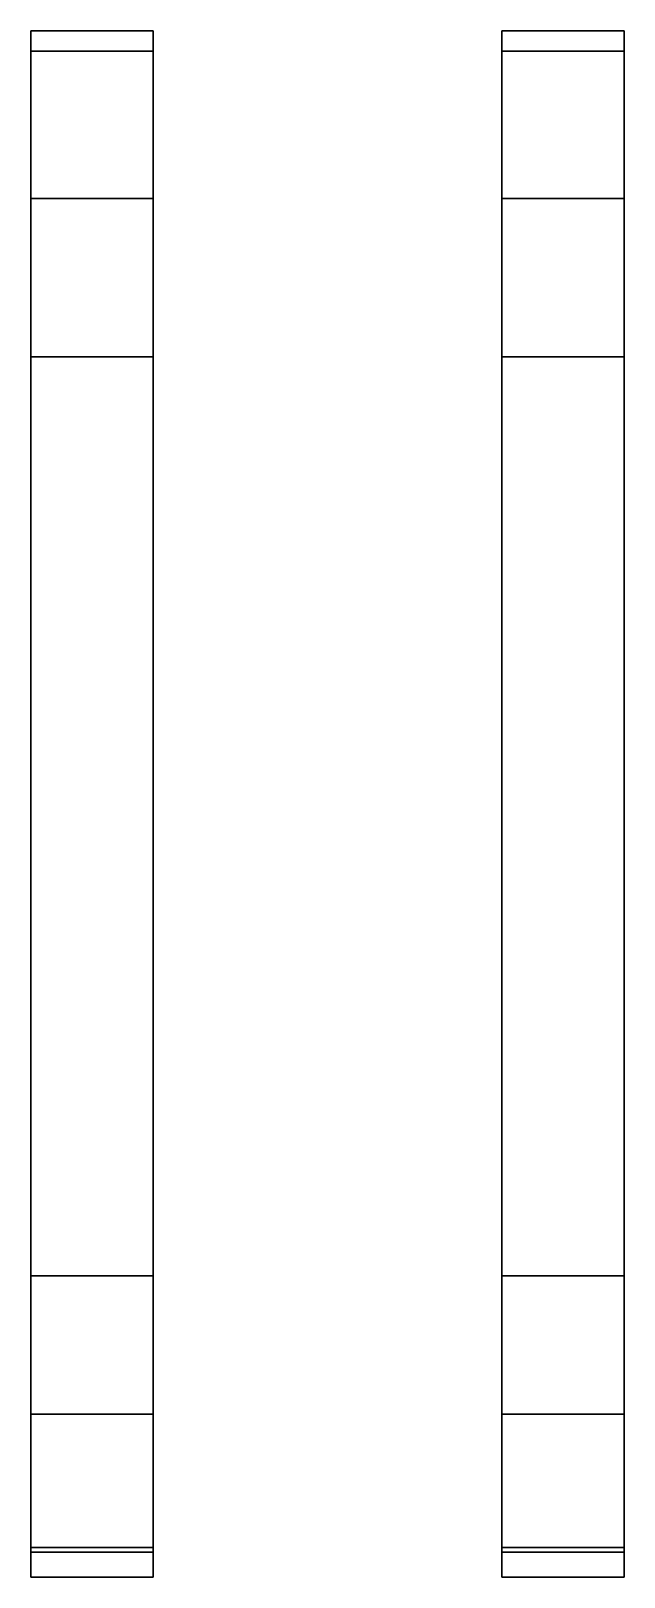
# Model space of a CAD drawing. Extents: x -1.31 to 1.31, y -3.51 to 3.32.
import ezdxf

# ---------------------------------------------------------------- set-up
doc = ezdxf.new("R2010")
doc.units = 0
doc.layers.add('TRACKS', color=1, linetype='CONTINUOUS')

msp = doc.modelspace()

# ---------------------------------------------------------------- linework, layer by layer
at = {"layer": 'TRACKS'}
for points in [[(-0.77, 3.23, 0.77), (-0.77, 3.32, 1.06), (-1.31, 3.32, 1.06), (-1.31, 3.23, 0.77)], [(-0.77, 3.32, 1.06), (-0.77, 3.23, 0.77), (-1.31, 3.23, 0.77), (-1.31, 3.32, 1.06)], [(1.31, 3.32, 1.06), (1.31, 3.23, 0.77), (0.77, 3.23, 0.77), (0.77, 3.32, 1.06)], [(1.31, 3.23, 0.77), (1.31, 3.32, 1.06), (0.77, 3.32, 1.06), (0.77, 3.23, 0.77)], [(-0.77, 2.58, 0.18), (-0.77, 3.23, 0.77), (-1.31, 3.23, 0.77), (-1.31, 2.58, 0.18)], [(-0.77, 3.23, 0.77), (-0.77, 2.58, 0.18), (-1.31, 2.58, 0.18), (-1.31, 3.23, 0.77)], [(1.31, 3.23, 0.77), (1.31, 2.58, 0.18), (0.77, 2.58, 0.18), (0.77, 3.23, 0.77)], [(1.31, 2.58, 0.18), (1.31, 3.23, 0.77), (0.77, 3.23, 0.77), (0.77, 2.58, 0.18)], [(-0.77, 2.58, 0.18), (-0.77, 1.88), (-1.31, 1.88), (-1.31, 2.58, 0.18)], [(-0.77, 1.88), (-0.77, 2.58, 0.18), (-1.31, 2.58, 0.18), (-1.31, 1.88)], [(1.31, 2.58, 0.18), (1.31, 1.88), (0.77, 1.88), (0.77, 2.58, 0.18)], [(1.31, 1.88), (1.31, 2.58, 0.18), (0.77, 2.58, 0.18), (0.77, 1.88)], [(-0.77, 1.88), (-0.77, -2.18), (-1.31, -2.18), (-1.31, 1.88)], [(-0.77, -2.18), (-0.77, 1.88), (-1.31, 1.88), (-1.31, -2.18)], [(1.31, 1.88), (1.31, -2.18), (0.77, -2.18), (0.77, 1.88)], [(1.31, -2.18), (1.31, 1.88), (0.77, 1.88), (0.77, -2.18)], [(-0.77, -2.18), (-0.77, -2.79, 0.24), (-1.31, -2.79, 0.24), (-1.31, -2.18)], [(-0.77, -2.79, 0.24), (-0.77, -2.18), (-1.31, -2.18), (-1.31, -2.79, 0.24)], [(1.31, -2.18), (1.31, -2.79, 0.24), (0.77, -2.79, 0.24), (0.77, -2.18)], [(1.31, -2.79, 0.24), (1.31, -2.18), (0.77, -2.18), (0.77, -2.79, 0.24)], [(-0.77, -3.4, 0.75), (-0.77, -2.79, 0.24), (-1.31, -2.79, 0.24), (-1.31, -3.4, 0.75)], [(-0.77, -2.79, 0.24), (-0.77, -3.4, 0.75), (-1.31, -3.4, 0.75), (-1.31, -2.79, 0.24)], [(1.31, -3.4, 0.75), (1.31, -2.79, 0.24), (0.77, -2.79, 0.24), (0.77, -3.4, 0.75)], [(1.31, -2.79, 0.24), (1.31, -3.4, 0.75), (0.77, -3.4, 0.75), (0.77, -2.79, 0.24)], [(-0.77, -3.51, 1.04), (-0.77, -3.38, 1.33), (-1.31, -3.38, 1.33), (-1.31, -3.51, 1.04)], [(-0.77, -3.38, 1.33), (-0.77, -3.51, 1.04), (-1.31, -3.51, 1.04), (-1.31, -3.38, 1.33)], [(-0.77, -3.51, 1.04), (-0.77, -3.4, 0.75), (-1.31, -3.4, 0.75), (-1.31, -3.51, 1.04)], [(-0.77, -3.4, 0.75), (-0.77, -3.51, 1.04), (-1.31, -3.51, 1.04), (-1.31, -3.4, 0.75)], [(1.31, -3.51, 1.04), (1.31, -3.38, 1.33), (0.77, -3.38, 1.33), (0.77, -3.51, 1.04)], [(1.31, -3.38, 1.33), (1.31, -3.51, 1.04), (0.77, -3.51, 1.04), (0.77, -3.38, 1.33)], [(1.31, -3.4, 0.75), (1.31, -3.51, 1.04), (0.77, -3.51, 1.04), (0.77, -3.4, 0.75)], [(1.31, -3.51, 1.04), (1.31, -3.4, 0.75), (0.77, -3.4, 0.75), (0.77, -3.51, 1.04)]]:
    msp.add_3dface(points, dxfattribs=at)

doc.saveas('drawing.dxf')
